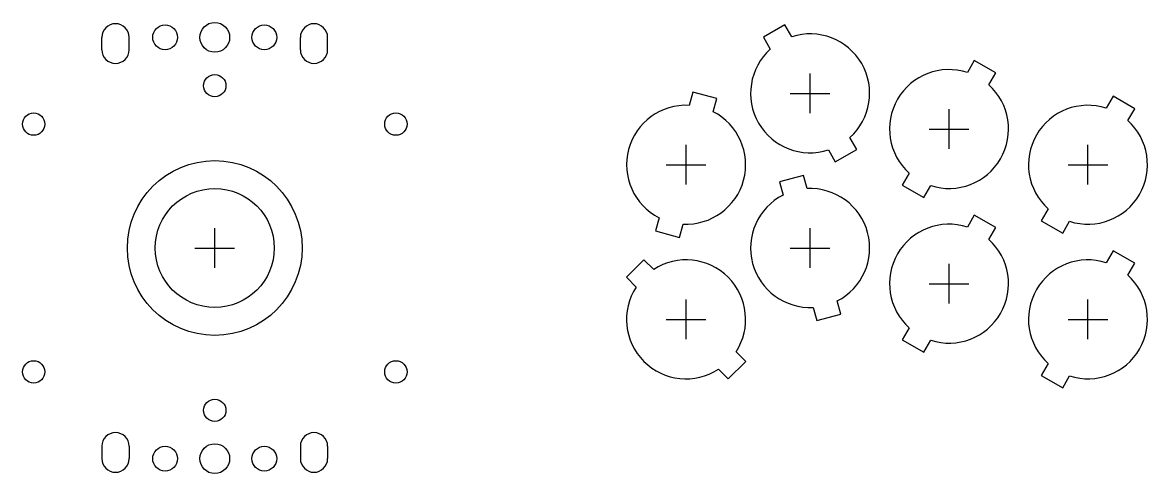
# Model space of a CAD drawing. Header units: millimetres. Extents: x -39 to 188, y -46 to 46.
import ezdxf

# ---------------------------------------------------------------- set-up
doc = ezdxf.new("R2010")
doc.units = ezdxf.units.MM
for name, color, linetype in [('BUTTONS', 1, 'Continuous'), ('GL_PLATE_HOLES', 2, 'Continuous'), ('JOYSTICK_BORE_24', 5, 'Continuous'), ('JOYSTICK_BORE_35.25', 3, 'Continuous'), ('REFERENCE', 8, 'Continuous')]:
    doc.layers.add(name, color=color, linetype=linetype)

msp = doc.modelspace()

# ---------------------------------------------------------------- linework, layer by layer
at = {"layer": 'BUTTONS'}
for points in [[(111.97, 40.11, 0.809427), (123.7, 19.79), (125.08, 17.39), (129.42, 19.89), (128.03, 22.29, 0.809427), (116.3, 42.61), (114.92, 45.01), (110.58, 42.51)], [(151.7, 35.41, 0.809427), (139.97, 15.09), (138.58, 12.69), (142.92, 10.19), (144.3, 12.59, 0.809427), (156.03, 32.91), (157.42, 35.31), (153.08, 37.81)], [(95.62, 28.78, 0.809427), (89.55, 6.11), (88.83, 3.44), (93.66, 2.15), (94.38, 4.82, 0.809427), (100.45, 27.49), (101.17, 30.16), (96.34, 31.45)], [(179.7, 28.21, 0.809427), (167.97, 7.89), (166.58, 5.49), (170.92, 2.99), (172.3, 5.39, 0.809427), (184.03, 25.71), (185.42, 28.11), (181.08, 30.61)], [(114.55, 10.69, 0.809427), (120.62, -11.98), (121.34, -14.65), (126.17, -13.36), (125.45, -10.69, 0.809427), (119.38, 11.98), (118.66, 14.65), (113.83, 13.36)], [(151.7, 4.21, 0.809427), (139.97, -16.11), (138.58, -18.51), (142.92, -21.01), (144.3, -18.61, 0.809427), (156.03, 1.71), (157.42, 4.11), (153.08, 6.61)], [(179.7, -2.99, 0.809427), (167.97, -23.31), (166.58, -25.71), (170.92, -28.21), (172.3, -25.81, 0.809427), (184.03, -5.49), (185.42, -3.09), (181.08, -0.59)], [(84.93, -7.87, 0.809427), (101.53, -24.47), (103.49, -26.42), (107.02, -22.89), (105.07, -20.93, 0.809427), (88.47, -4.33), (86.51, -2.38), (82.98, -5.91)]]:
    msp.add_lwpolyline(points, format="xyb", close=True, dxfattribs=at)
at = {"layer": 'GL_PLATE_HOLES'}
for p, q in [((-22.75, 40), (-22.75, 42.5)), ((-17.25, 40), (-17.25, 42.5)), ((17.25, 40), (17.25, 42.5)), ((22.75, 40), (22.75, 42.5)), ((-22.75, -40), (-22.75, -42.5)), ((-17.25, -40), (-17.25, -42.5)), ((17.25, -40), (17.25, -42.5)), ((22.75, -40), (22.75, -42.5))]:
    msp.add_line(p, q, dxfattribs=at)
for centre, radius in [((0, 42.5), 3), ((-10, 42.5), 2.5), ((10, 42.5), 2.5), ((0, 32.75), 2.25), ((-36.5, 25), 2.25), ((36.5, 25), 2.25), ((-36.5, -25), 2.25), ((36.5, -25), 2.25), ((0, -32.75), 2.25), ((-10, -42.5), 2.5), ((0, -42.5), 3), ((10, -42.5), 2.5)]:
    msp.add_circle(centre, radius, dxfattribs=at)
for centre, start, end in [((-20, 42.5), 0, 180), ((20, 42.5), 0, 180), ((-20, 40), 180, 360), ((20, 40), 180, 360), ((-20, -40), 0, 180), ((20, -40), 0, 180), ((-20, -42.5), -180, 0), ((20, -42.5), -180, 0)]:
    msp.add_arc(centre, 2.75, start, end, dxfattribs=at)
at = {"layer": 'JOYSTICK_BORE_24'}
msp.add_circle((0, 0), 12, dxfattribs=at)
at = {"layer": 'JOYSTICK_BORE_35.25'}
msp.add_circle((0, 0), 17.62, dxfattribs=at)
at = {"layer": 'REFERENCE'}
for p, q in [((120, 27.2), (120, 35.2)), ((116, 31.2), (124, 31.2)), ((148, 20), (148, 28)), ((144, 24), (152, 24)), ((95, 12.8), (95, 20.8)), ((176, 12.8), (176, 20.8)), ((91, 16.8), (99, 16.8)), ((172, 16.8), (180, 16.8)), ((0, -4), (0, 4)), ((120, -4), (120, 4)), ((-4, 0), (4, 0)), ((116, 0), (124, 0)), ((148, -11.2), (148, -3.2)), ((144, -7.2), (152, -7.2)), ((95, -18.4), (95, -10.4)), ((176, -18.4), (176, -10.4)), ((91, -14.4), (99, -14.4)), ((172, -14.4), (180, -14.4))]:
    msp.add_line(p, q, dxfattribs=at)

doc.saveas('drawing.dxf')
